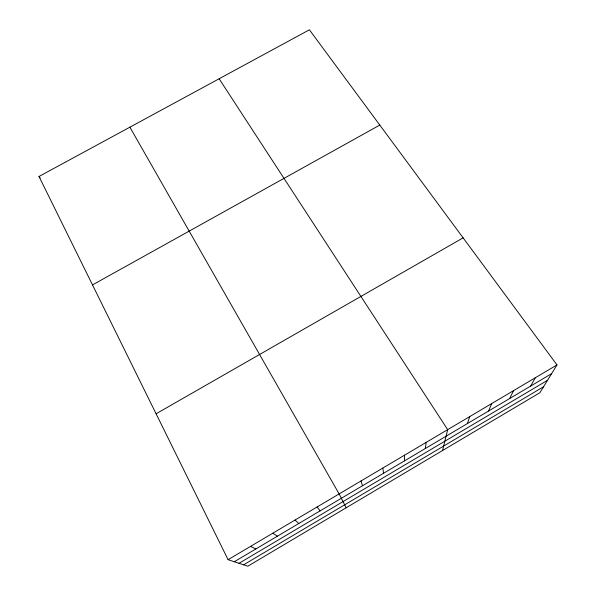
<?xml version="1.0" encoding="UTF-8"?>
<svg xmlns="http://www.w3.org/2000/svg" width="596" height="596" viewBox="0 0 596 596"><rect width="100%" height="100%" fill="white"/><g stroke="black" fill="none" stroke-linecap="round" stroke-linejoin="round"><path stroke-width="0.89" d="M404.453 460.879L404.557 455.188M425.306 448.52L426.17 442.388M442.552 450.531L447.685 429.649L219.127 78.769M467.368 423.592L469.745 416.582M488.571 411.024L491.707 403.574M509.677 398.515L513.573 390.633M530.693 386.059L535.335 377.745M556.999 364.916L539.864 392.727L247.824 566.2L228.089 559.681L39.001 176.476L309.399 29.8L556.999 364.916L228.089 559.681M234.31 561.73L551.613 373.655M239.026 563.294L547.523 380.3M243.615 564.807L543.53 386.774M156.1 413.78L463.122 237.856M92.499 284.903L379.794 125.078M250.506 546.405L255.907 548.931M272.812 533.197L277.408 536.184M295.02 520.047L298.812 523.497M39.001 176.476L40.163 177.891M317.124 506.958L320.126 510.861M129.883 127.179L339.131 493.928L346.172 507.785M361.042 480.95L362.48 485.762M382.848 468.039L383.511 473.298"/></g></svg>
